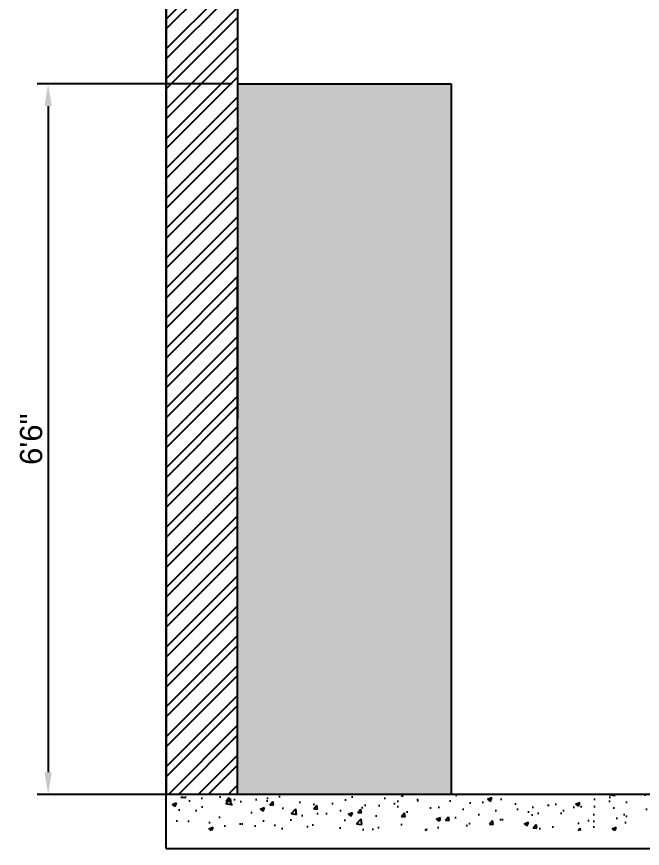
# Model space of a CAD drawing. Header units: millimetres. Extents: x 857 to 2168, y 576 to 1198.
# Drawn here: x 1419.1 to 1489.6, y 588.9 to 682.5 of the extents above; entities that cross this region are included whole.
import ezdxf

# ---------------------------------------------------------------- set-up
doc = ezdxf.new("R2010")
doc.units = ezdxf.units.MM
doc.layers.add('WAL', color=7, linetype='Continuous', lineweight=30)
doc.styles.get("Standard").update_dxf_attribs({"font": 'arial.ttf'})
doc.dimstyles.new('ISO-25', dxfattribs={"dimtxt": 2.5, "dimasz": 2.5, "dimexe": 1.25, "dimexo": 0.625, "dimtad": 1, "dimdec": 0, "dimlunit": 4, "dimtxsty": 'Standard', "dimcen": 2.5, "dimadec": 0, "dimazin": 0, "dimtfac": 1, "dimtdec": 0, "dimtmove": 0, "dimatfit": 3, "dimfxl": 1, "dimarcsym": 0})
pattern_1 = [(45, (-962.874, 118.7536), (-1.683798, 1.683798), []), (45, (-961.7515, 118.7536), (-1.683798, 1.683798), [])]

# ---------------------------------------------------------------- blocks, each defined once
blk = doc.blocks.new('*D77')
at = {"layer": 'Defpoints', "color": 0, "transparency": 16777216}
for p in [(1444.033, 674.948), (1422.683, 594.948), (1444.033, 594.948)]:
    blk.add_point(p, dxfattribs=at)
at = {"layer": 'WAL', "color": 0, "lineweight": -2, "transparency": 16777216}
for p, q in [((1443.408, 674.948), (1421.433, 674.948)), ((1422.683, 672.448), (1422.683, 597.448)), ((1443.408, 594.948), (1421.433, 594.948))]:
    blk.add_line(p, q, dxfattribs=at)
at = {"layer": 'WAL', "color": 0, "transparency": 16777216}
for points in [[(1422.266, 672.448), (1423.099, 672.448), (1422.683, 674.948)], [(1422.266, 597.448), (1423.099, 597.448), (1422.683, 594.948)]]:
    blk.add_solid(points, dxfattribs=at)
at = {"layer": 'WAL', "color": 0, "lineweight": -2, "transparency": 16777216, "insert": (1420.781, 634.948), "char_height": 2.5, "attachment_point": 5, "rotation": 90}
blk.add_mtext('6\'6"', dxfattribs=at)

msp = doc.modelspace()

# ---------------------------------------------------------------- hatches: boundary and pattern name
at = {"lineweight": -2, "true_color": 0x750066}
h = msp.add_hatch(color=226, dxfattribs=at)
h.dxf.hatch_style = 1
h.paths.add_polyline_path([(1468.033, 674.948), (1444.033, 674.948), (1444.033, 653.939), (1444.033, 637.253), (1443.965, 594.948), (1444.033, 594.948), (1468.033, 594.948)])
at = {"layer": 'WAL', "lineweight": -2}
h = msp.add_hatch(dxfattribs=at)
h.set_pattern_fill('ANSI32', color=256, scale=0.25)
h.set_pattern_definition(pattern_1)
h.paths.add_polyline_path([(1435.965, 594.948), (1443.965, 594.948), (1443.965, 653.218), (1444.033, 653.939), (1444.033, 676.247), (1444.033, 715.247), (1435.965, 715.247)])
h = msp.add_hatch(dxfattribs=at)
h.set_pattern_fill('ANSI32', color=256, scale=0.25)
h.set_pattern_definition(pattern_1)
h.paths.add_polyline_path([(1444.033, 676.247), (1444.033, 715.247), (1435.965, 715.247), (1435.965, 594.948), (1443.965, 594.948), (1443.965, 653.218), (1444.033, 653.939)], flags=17)
h.paths.add_polyline_path([(1444.033, 676.247), (1444.033, 715.247), (1435.965, 715.247), (1435.965, 594.948), (1443.965, 594.948), (1443.965, 653.218), (1444.033, 653.333), (1444.033, 653.939)], flags=17)
h = msp.add_hatch(dxfattribs=at)
h.set_pattern_fill('AR-CONC', color=256, scale=0.027117)
h.set_pattern_definition([(50, (-139.2013, 105.638), (4.940278, -0.432218), [0.516576, -5.68234]), (355, (-139.2013, 105.638), (-0.955691, 5.180863), [0.413261, -4.545888]), (100.45144, (-138.7896, 105.602), (3.984586, 4.748645), [0.439022, -4.82925]), (46.1842, (-139.201, 107.0155), (7.350815, -1.140056), [0.774865, -8.52351]), (96.63556, (-138.589, 106.9205), (6.437657, 6.709422), [0.658534, -7.24388]), (351.18415, (-139.201, 107.0155), (6.437657, 6.70942), [0.61989, -6.8188]), (21, (-138.5125, 106.671), (4.111307, -2.773112), [0.516576, -5.68234]), (326, (-138.5125, 106.671), (1.675877, 4.994601), [0.413261, -4.545872]), (71.45144, (-138.17, 106.44), (5.787185, 2.221489), [0.439022, -4.829241]), (37.5, (-139.2013, 105.638), (0.0837532, 2.2928678), [0, -4.4907703, 0, -4.6147486, 0, -4.563091]), (7.5, (-139.2013, 105.638), (1.81194, 2.7165834), [0, -2.6310955, 0, -4.387455, 0, -1.7391403]), (327.5, (-140.7372, 105.638), (3.6767923, -0.1553456), [0, -1.721921, 0, -5.372394, 0, -7.1287534]), (317.5, (-141.426, 105.638), (4.0167994, 0.689487), [0, -2.2384974, 0, -3.5678205, 0, -5.062448])])
h.paths.add_polyline_path([(1541.528, 594.674), (1539.102, 594.421), (1488.258, 594.948), (1436.364, 594.705), (1436.364, 590.881), (1541.528, 590.881)])

# ---------------------------------------------------------------- linework, layer by layer
for p, q in [((1435.965, 588.881), (1435.965, 721.247)), ((1435.965, 715.247), (1435.965, 594.948)), ((1444.033, 676.247), (1444.033, 715.247)), ((1444.033, 653.939), (1444.033, 676.247)), ((1444.033, 674.948), (1468.033, 674.948)), ((1468.033, 674.948), (1468.033, 594.948)), ((1444.033, 637.253), (1444.033, 653.939)), ((1443.965, 653.218), (1443.965, 594.948)), ((1435.965, 594.948), (1435.965, 631.667)), ((1443.965, 594.948), (1435.965, 594.948)), ((1444.033, 594.948), (1438.033, 594.948)), ((1463.853, 594.948), (1438.609, 594.948)), ((1444.033, 594.948), (1438.609, 594.948)), ((1473.013, 594.948), (1438.609, 594.948)), ((1488.258, 594.948), (1463.853, 594.948)), ((1435.965, 588.881), (1541.848, 588.881))]:
    msp.add_line(p, q, dxfattribs=at)
msp.add_lwpolyline([(1541.814, 594.948), (1539.102, 594.948), (1488.258, 594.948), (1482.835, 594.948)], dxfattribs=at)

# ---------------------------------------------------------------- dimensions: what is measured, and where the dimension line sits
at = {"layer": 'WAL', "color": 244, "lineweight": -2, "true_color": 0x991b1e}
dim = msp.add_linear_dim(base=(1422.683, 594.948), p1=(1444.033, 674.948), p2=(1444.033, 594.948), angle=90, text='6\'6"', dimstyle='ISO-25', dxfattribs=at)
dim.commit()
dim.dimension.update_dxf_attribs({"geometry": '*D77', "text_midpoint": (1420.781, 634.948)})

doc.saveas('drawing.dxf')
